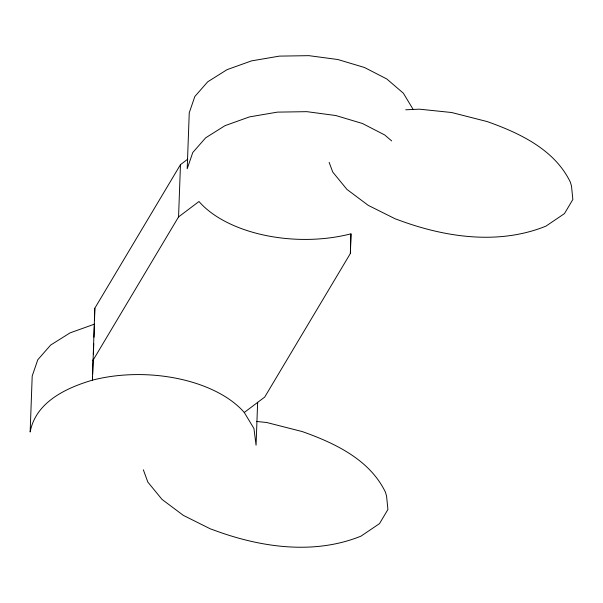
<?xml version="1.0" encoding="UTF-8"?>
<svg xmlns="http://www.w3.org/2000/svg" width="603" height="603" viewBox="0 0 603 603"><rect width="100%" height="100%" fill="white"/><g stroke="black" fill="none" stroke-linecap="round" stroke-linejoin="round"><path stroke-width="0.9" d="M187.774 159.139L180.478 164.634L94.814 308.231L92.417 380.154C66.096 387.902 35.683 402.141 30.15 432.027L32.2 376.016L37.785 359.757L50.682 345.044L70.016 332.901L94.475 324.143M94.377 326.004L93.993 337.213M94.52 320.397L94.814 308.231M92.553 376.415L92.417 380.154A113.206 63.956 2.1 0 1 244.275 412.482L264.702 397.083L350.366 253.494L350.848 233.843A113.206 63.956 2.1 0 1 198.99 201.515L178.556 216.914L92.9 360.504M92.621 374.553L93.171 359.614M93.375 354.014L93.751 343.748M178.556 216.914L180.478 164.634M257.639 402.284L256.064 445.225L253.946 428.507L244.275 412.482M350.366 253.494L351.082 233.889M405.721 109.784L419.447 109.173L451.647 112.512L487.232 121.587C519.688 133.112 554.639 149.544 570.363 182.174L571.493 186.048L572.85 199.487L564.453 213.62L545.949 226.133C498.704 245.27 445.172 237.378 398.613 220.042L395.191 218.814L368.267 205.374L346.966 189.432L332.758 172.074L329.14 162.365M256.592 421.459L266.714 422.507L302.299 431.582C334.755 443.107 369.707 459.539 385.43 492.169L386.561 496.043L387.917 509.482L379.521 523.615L361.016 536.127C313.771 555.265 260.24 547.373 213.681 530.037L210.259 528.816L183.335 515.369L162.034 499.427L147.825 482.068L143.348 469.805M391.656 140.921L384.752 134.989L362.426 123.494L335.848 115.542L306.837 111.661L277.38 112.128L249.469 116.899L225.009 125.658L205.676 137.801L192.779 152.506L187.194 168.772L189.252 112.769L194.829 96.503L207.726 81.797L227.06 69.647L251.519 60.888L279.43 56.117L308.894 55.657L337.899 59.531L364.476 67.491L386.809 78.978L403.377 93.224L413.047 109.249"/></g></svg>
